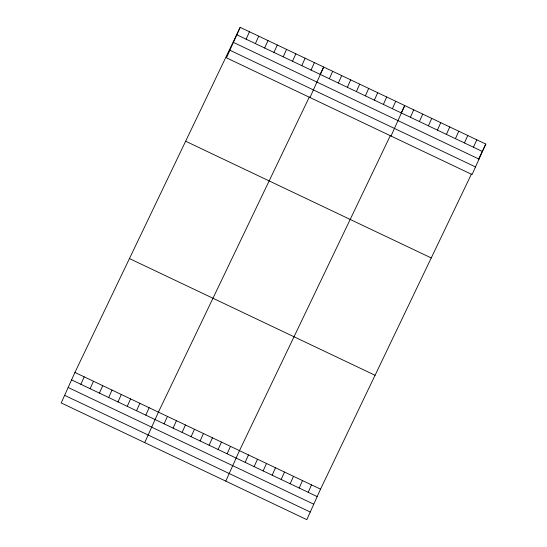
<?xml version="1.0" encoding="UTF-8"?>
<svg xmlns="http://www.w3.org/2000/svg" width="547" height="547" viewBox="0 0 547 547"><rect width="100%" height="100%" fill="white"/><g stroke="black" fill="none" stroke-linecap="round" stroke-linejoin="round"><path stroke-width="0.82" d="M240.174 27.35L226.472 57.838L472.082 174.555L485.784 144.066L240.174 27.35L74.918 372.445L61.216 402.934L306.826 519.65L320.528 489.162L471.452 174.001M80.86 384.281L84.197 376.856M246.109 39.193L249.453 31.76M90.139 388.691L93.475 381.259M255.387 43.603L258.731 36.17M99.417 393.102L102.754 385.669M264.666 48.013L268.009 40.581M108.696 397.512L112.032 390.079M273.944 52.416L277.288 44.991M117.974 401.922L121.311 394.49M283.223 56.826L286.566 49.394M127.253 406.332L130.589 398.9M292.501 61.237L295.845 53.804M136.531 410.742L139.868 403.31M301.78 65.647L305.123 58.214M145.81 415.152L149.146 407.72M311.058 70.057L314.402 62.625M144.723 442.619L158.425 412.13L309.349 96.963M309.978 97.523L323.68 67.035L320.186 74.337M164.093 423.836L167.437 416.404M329.342 78.747L332.685 71.315M173.098 428.116L176.442 420.684M338.354 83.028L341.69 75.595M182.103 432.397L185.447 424.964M347.359 87.308L350.695 79.876M191.108 436.677L194.452 429.245M356.364 91.581L359.7 84.156M200.12 440.957L203.457 433.525M365.369 95.862L368.705 88.429M209.125 445.237L212.462 437.805M374.374 100.142L377.71 92.71M218.13 449.518L221.467 442.085M383.379 104.422L386.722 96.99M227.135 453.798L230.472 446.366M392.384 108.703L395.727 101.27M225.774 481.134L239.477 450.646L390.401 135.478M391.03 136.039L404.732 105.55L401.238 112.853M245.145 462.359L248.488 454.926M410.394 117.263L413.737 109.831M254.15 466.632L257.493 459.207M419.405 121.543L422.742 114.111M263.155 470.912L266.498 463.48M428.41 125.824L431.747 118.391M272.16 475.193L275.503 467.76M437.415 130.104L440.752 122.672M281.172 479.473L284.508 472.04M446.42 134.384L449.757 126.952M290.177 483.753L293.513 476.321M455.425 138.658L458.762 131.232M299.182 488.033L302.518 480.601M464.43 142.938L467.774 135.506M308.187 492.314L311.523 484.881M473.435 147.218L476.779 139.786M478.44 159.396L485.784 144.066M236.83 34.782L482.44 151.498M233.412 42.392L479.022 159.109M229.89 50.228L475.5 166.951M185.638 141.229L431.248 257.952M129.454 258.56L375.064 375.283M74.918 372.445L320.528 489.162M71.582 379.878L317.192 496.594M68.163 387.481L313.773 504.204M64.635 395.324L310.252 512.04"/></g></svg>
